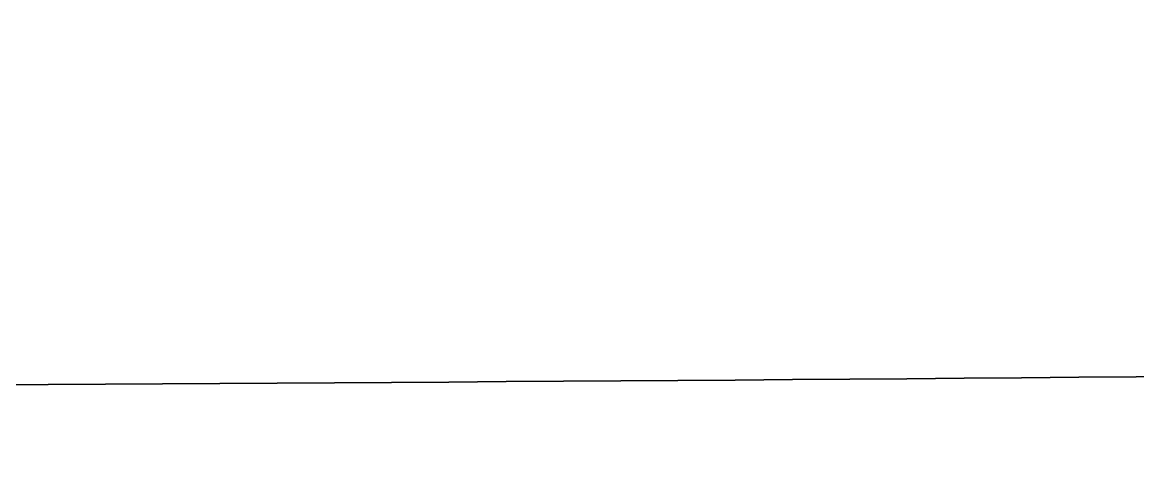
# Model space of a CAD drawing. Header units: millimetres. Extents: x 0 to 1845, y -1231 to 1016.
# Drawn here: x 428.79 to 441.46, y 311.66 to 316.88 of the extents above; entities that cross this region are included whole.
import ezdxf

# ---------------------------------------------------------------- set-up
doc = ezdxf.new("R2010")
doc.units = ezdxf.units.MM
doc.layers.add('Blocks', color=7, linetype='Continuous')
doc.layers.add('Blocks$Inner', color=7, linetype='Continuous', lineweight=25, true_color=0x007f00)
doc.layers.add('Blocks$Outline', color=7, linetype='Continuous', lineweight=35, true_color=0xff3f3f)

# ---------------------------------------------------------------- blocks, each defined once
blk = doc.blocks.new('Falcon Lounge Chair Front')
at = {"layer": 'Blocks$Inner'}
blk.add_rational_spline([(743.336, 347.905), (593.622, 244.006), (430.748, 193.332)], [0.995993075332, 0.949301655288, 0.917915581572], degree=2, dxfattribs=at)
at = {"layer": 'Blocks$Outline'}
blk.add_open_spline([(240.498, 316.145), (268.226, 314.999), (295.966, 314.14), (323.714, 313.567), (351.461, 312.994), (379.214, 312.708), (406.967, 312.708), (434.721, 312.708), (462.474, 312.994), (490.221, 313.567), (517.968, 314.14), (545.709, 314.999), (573.437, 316.145), (574.765, 316.2), (576.093, 316.26), (577.42, 316.326), (578.309, 316.37), (579.199, 316.417), (580.087, 316.466)], degree=3, knots=[-461.963988, -461.963988, -461.963988, -461.963988, -378.701673, -378.701673, -378.701673, -295.43985, -295.43985, -295.43985, -212.178028, -212.178028, -212.178028, -128.915713, -128.915713, -128.915713, -124.927796, -124.927796, -124.927796, -122.255037, -122.255037, -122.255037, -122.255037], dxfattribs=at)
blk.add_rational_spline([(580.087, 316.466), (570.726, 291.513), (560.97, 266.864), (556.611, 255.851), (547.996, 252.557), (487.959, 229.598), (427.922, 206.639), (409.112, 199.446), (407.163, 172.026)], [0.911641752174, 0.9089742993, 0.906429337483, 0.835506721896, 0.906429337483, 0.906429337483, 0.906429337483, 0.734887602827, 0.878609928706], degree=2, knots=[685.284238, 685.284238, 685.284238, 739.451378, 739.451378, 763.34406, 763.34406, 763.92119, 763.92119, 811.951166, 811.951166, 811.951166], dxfattribs=at)

msp = doc.modelspace()

# ---------------------------------------------------------------- block references
at = {"layer": 'Blocks'}
msp.add_blockref('Falcon Lounge Chair Front', (0, 0), dxfattribs=at)

doc.saveas('drawing.dxf')
